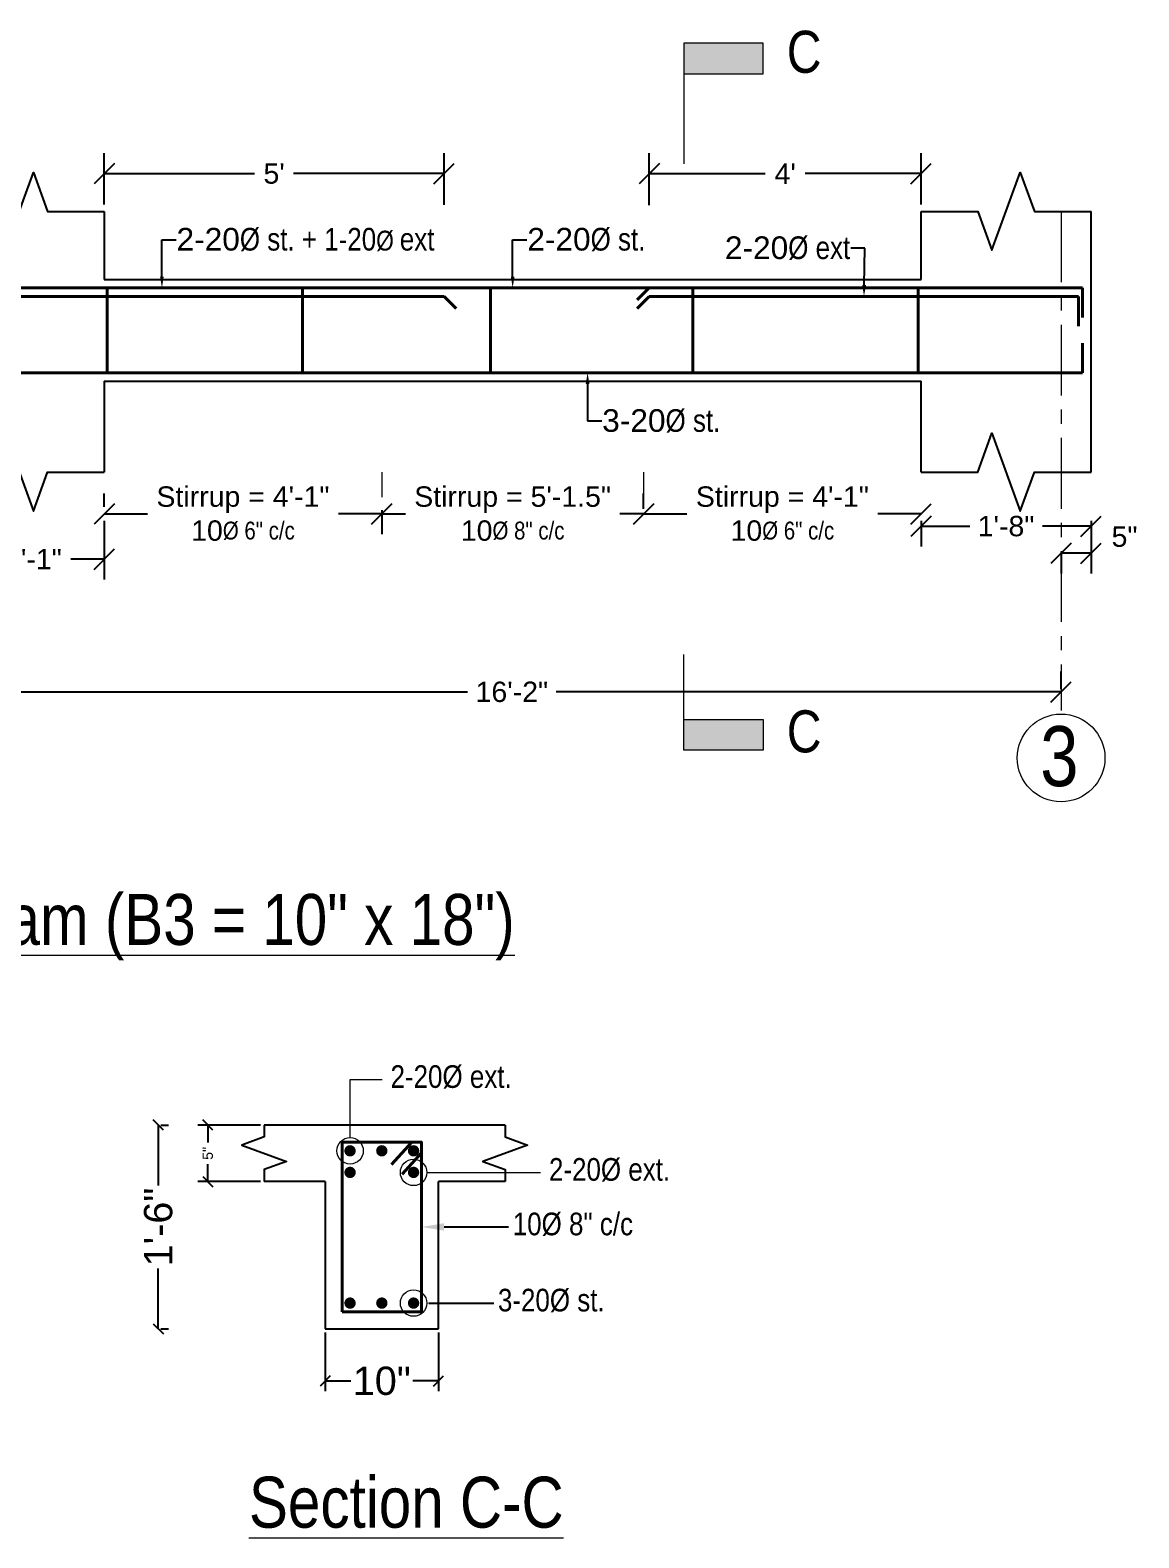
# Model space of a CAD drawing. Header units: inches. Extents: x 136 to 553, y 1402 to 1669.
# Drawn here: x 357.4 to 553.2, y 1402.3 to 1668.6 of the extents above; entities that cross this region are included whole.
import ezdxf
from ezdxf import colors
from ezdxf.entities.mleader import LeaderData, LeaderLine
from ezdxf.math import Vec2, Vec3

# ---------------------------------------------------------------- set-up
doc = ezdxf.new("R2010")
doc.units = ezdxf.units.IN
doc.header["$LTSCALE"] = 10
doc.header["$MEASUREMENT"] = 0
doc.linetypes.add('CENTER', pattern=[2, 1.25, -0.25, 0.25, -0.25])
for name, color, linetype, lineweight in [('Beam', 30, 'Continuous', 25), ('Center line', 101, 'CENTER', 13), ('Column', 191, 'Continuous', 25), ('Dimention', 4, 'Continuous', 13), ('Reinforcement', 1, 'Continuous', 40), ('Text', 5, 'Continuous', 13)]:
    doc.layers.add(name, color=color, linetype=linetype, lineweight=lineweight)
doc.styles.add('AR', font='ARIALN.TTF', dxfattribs={"height": 2})
doc.styles.get("Standard").update_dxf_attribs({"font": 'arial.ttf'})
doc.dimstyles.new('AR', dxfattribs={"dimscale": 20, "dimtxt": 0.18, "dimasz": 0.18, "dimexe": 0.18, "dimexo": 0.0625, "dimgap": 0.09, "dimtad": 0, "dimdec": 4, "dimzin": 0, "dimdsep": 46, "dimlunit": 4, "dimtxsty": 'Standard', "dimblk": 'OBLIQUE', "dimcen": 0.09, "dimadec": 0, "dimazin": 0, "dimtfac": 1, "dimtdec": 4, "dimtofl": 0, "dimtmove": 0, "dimatfit": 3, "dimfxl": 1, "dimtolj": 1, "dimtzin": 0, "dimarcsym": 0})
doc.dimstyles.new('AR 1', dxfattribs={"dimscale": 10, "dimtxt": 0.18, "dimasz": 0.18, "dimexe": 0.18, "dimexo": 0.0625, "dimgap": 0.09, "dimtad": 0, "dimdec": 4, "dimlfac": 0.5, "dimzin": 0, "dimdsep": 46, "dimlunit": 4, "dimtxsty": 'Standard', "dimblk": 'OBLIQUE', "dimcen": 0.09, "dimadec": 0, "dimazin": 0, "dimtfac": 1, "dimtdec": 4, "dimtofl": 0, "dimtmove": 0, "dimatfit": 3, "dimfxl": 1, "dimtolj": 1, "dimtzin": 0, "dimarcsym": 0})

# ---------------------------------------------------------------- blocks, each defined once
blk = doc.blocks.new('_Oblique')
at = {"color": 0, "linetype": 'ByBlock', "lineweight": -2}
blk.add_line((-0.5, -0.5), (0.5, 0.5), dxfattribs=at)
blk = doc.blocks.new('*D12')
at = {"layer": 'Defpoints', "color": 0, "transparency": 16777216}
for p in [(345.51, 1551.72), (539.48, 1551.72), (539.48, 1550.96)]:
    blk.add_point(p, dxfattribs=at)
at = {"layer": 'Dimention', "color": 0, "lineweight": -2, "transparency": 16777216}
for p, q in [((345.51, 1552.97), (345.51, 1555.32)), ((539.48, 1552.21), (539.48, 1555.32)), ((345.51, 1551.72), (434.68, 1551.72)), ((539.48, 1551.72), (450.31, 1551.72))]:
    blk.add_line(p, q, dxfattribs=at)
at = {"layer": 'Dimention', "color": 0, "lineweight": -2, "transparency": 16777216, "xscale": 3.6, "yscale": 3.6, "zscale": 3.6, "rotation": 180}
blk.add_blockref('_Oblique', (345.51, 1551.72), dxfattribs=at)
at = {"layer": 'Dimention', "color": 0, "lineweight": -2, "transparency": 16777216, "xscale": 3.6, "yscale": 3.6, "zscale": 3.6}
blk.add_blockref('_Oblique', (539.48, 1551.72), dxfattribs=at)
at = {"layer": 'Dimention', "color": 0, "transparency": 16777216, "insert": (442.49, 1551.72), "char_height": 3.6, "attachment_point": 5}
blk.add_mtext('\\A1;16\'-2"', dxfattribs=at)
blk = doc.blocks.new('*D19')
at = {"layer": 'Defpoints', "color": 0, "transparency": 16777216}
for p in [(370.51, 1583.16), (345.51, 1575.17), (370.51, 1575.17)]:
    blk.add_point(p, dxfattribs=at)
at = {"layer": 'Dimention', "color": 0, "lineweight": -2, "transparency": 16777216}
for p, q in [((370.51, 1581.91), (370.51, 1571.57)), ((345.51, 1576.42), (345.51, 1578.77)), ((345.51, 1575.17), (351.39, 1575.17)), ((370.51, 1575.17), (364.62, 1575.17))]:
    blk.add_line(p, q, dxfattribs=at)
at = {"layer": 'Dimention', "color": 0, "lineweight": -2, "transparency": 16777216, "xscale": 3.6, "yscale": 3.6, "zscale": 3.6, "rotation": 180}
blk.add_blockref('_Oblique', (345.51, 1575.17), dxfattribs=at)
at = {"layer": 'Dimention', "color": 0, "lineweight": -2, "transparency": 16777216, "xscale": 3.6, "yscale": 3.6, "zscale": 3.6}
blk.add_blockref('_Oblique', (370.51, 1575.17), dxfattribs=at)
at = {"layer": 'Dimention', "color": 0, "transparency": 16777216, "insert": (358.01, 1575.17), "char_height": 3.6, "attachment_point": 5}
blk.add_mtext('\\A1;2\'-1"', dxfattribs=at)
blk = doc.blocks.new('*D20')
at = {"layer": 'Defpoints', "color": 0, "transparency": 16777216}
for p in [(419.51, 1585.07), (370.51, 1583.16), (419.51, 1583.16)]:
    blk.add_point(p, dxfattribs=at)
at = {"layer": 'Dimention', "color": 0, "lineweight": -2, "transparency": 16777216}
for p, q in [((370.51, 1584.41), (370.51, 1586.76)), ((370.51, 1583.16), (378.16, 1583.16)), ((419.51, 1583.16), (411.86, 1583.16)), ((419.51, 1583.82), (419.51, 1579.56))]:
    blk.add_line(p, q, dxfattribs=at)
at = {"layer": 'Dimention', "color": 0, "lineweight": -2, "transparency": 16777216, "xscale": 3.6, "yscale": 3.6, "zscale": 3.6, "rotation": 180}
blk.add_blockref('_Oblique', (370.51, 1583.16), dxfattribs=at)
at = {"layer": 'Dimention', "color": 0, "lineweight": -2, "transparency": 16777216, "xscale": 3.6, "yscale": 3.6, "zscale": 3.6}
blk.add_blockref('_Oblique', (419.51, 1583.16), dxfattribs=at)
at = {"layer": 'Dimention', "color": 0, "transparency": 16777216, "insert": (395.01, 1583.16), "char_height": 3.6, "attachment_point": 5}
blk.add_mtext('\\A1;Stirrup = 4\'-1"\\P10{\\fArial Narrow|b0|i0|c0|p34;\\H0.875x;Ø 6" c/c}', dxfattribs=at)
blk = doc.blocks.new('*D21')
at = {"layer": 'Defpoints', "color": 0, "transparency": 16777216}
for p in [(419.51, 1585.07), (465.76, 1583.16), (465.76, 1582.78)]:
    blk.add_point(p, dxfattribs=at)
at = {"layer": 'Dimention', "color": 0, "lineweight": -2, "transparency": 16777216}
for p, q in [((465.76, 1584.03), (465.76, 1586.76)), ((419.51, 1583.82), (419.51, 1579.56)), ((419.51, 1583.16), (423.69, 1583.16)), ((465.76, 1583.16), (461.58, 1583.16))]:
    blk.add_line(p, q, dxfattribs=at)
at = {"layer": 'Dimention', "color": 0, "lineweight": -2, "transparency": 16777216, "xscale": 3.6, "yscale": 3.6, "zscale": 3.6, "rotation": 180}
blk.add_blockref('_Oblique', (419.51, 1583.16), dxfattribs=at)
at = {"layer": 'Dimention', "color": 0, "lineweight": -2, "transparency": 16777216, "xscale": 3.6, "yscale": 3.6, "zscale": 3.6}
blk.add_blockref('_Oblique', (465.76, 1583.16), dxfattribs=at)
at = {"layer": 'Dimention', "color": 0, "transparency": 16777216, "insert": (442.63, 1583.16), "char_height": 3.6, "attachment_point": 5}
blk.add_mtext('\\A1;Stirrup = 5\'-1.5"\\P10{\\fArial Narrow|b0|i0|c0|p34;\\H0.875x;Ø 8" c/c}', dxfattribs=at)
blk = doc.blocks.new('*D22')
at = {"layer": 'Defpoints', "color": 0, "transparency": 16777216}
for p in [(465.76, 1582.78), (514.76, 1583.16), (514.76, 1583.16)]:
    blk.add_point(p, dxfattribs=at)
at = {"layer": 'Dimention', "color": 0, "lineweight": -2, "transparency": 16777216}
for p, q in [((465.76, 1584.03), (465.76, 1586.76)), ((465.76, 1583.16), (473.41, 1583.16)), ((514.76, 1583.16), (507.11, 1583.16)), ((514.76, 1581.91), (514.76, 1579.56))]:
    blk.add_line(p, q, dxfattribs=at)
at = {"layer": 'Dimention', "color": 0, "lineweight": -2, "transparency": 16777216, "xscale": 3.6, "yscale": 3.6, "zscale": 3.6, "rotation": 180}
blk.add_blockref('_Oblique', (465.76, 1583.16), dxfattribs=at)
at = {"layer": 'Dimention', "color": 0, "lineweight": -2, "transparency": 16777216, "xscale": 3.6, "yscale": 3.6, "zscale": 3.6}
blk.add_blockref('_Oblique', (514.76, 1583.16), dxfattribs=at)
at = {"layer": 'Dimention', "color": 0, "transparency": 16777216, "insert": (490.26, 1583.16), "char_height": 3.6, "attachment_point": 5}
blk.add_mtext('\\A1;Stirrup = 4\'-1"\\P10{\\fArial Narrow|b0|i0|c0|p34;\\H0.875x;Ø 6" c/c}', dxfattribs=at)
blk = doc.blocks.new('*D23')
at = {"layer": 'Defpoints', "color": 0, "transparency": 16777216}
for p in [(514.76, 1580.99), (544.76, 1580.99), (544.76, 1580.99)]:
    blk.add_point(p, dxfattribs=at)
at = {"layer": 'Dimention', "color": 0, "lineweight": -2, "transparency": 16777216}
for p, q in [((514.76, 1580.99), (523.34, 1580.99)), ((514.76, 1579.74), (514.76, 1577.39)), ((544.76, 1580.99), (536.17, 1580.99)), ((544.76, 1579.74), (544.76, 1577.39))]:
    blk.add_line(p, q, dxfattribs=at)
at = {"layer": 'Dimention', "color": 0, "lineweight": -2, "transparency": 16777216, "xscale": 3.6, "yscale": 3.6, "zscale": 3.6, "rotation": 180}
blk.add_blockref('_Oblique', (514.76, 1580.99), dxfattribs=at)
at = {"layer": 'Dimention', "color": 0, "lineweight": -2, "transparency": 16777216, "xscale": 3.6, "yscale": 3.6, "zscale": 3.6}
blk.add_blockref('_Oblique', (544.76, 1580.99), dxfattribs=at)
at = {"layer": 'Dimention', "color": 0, "transparency": 16777216, "insert": (529.76, 1580.99), "char_height": 3.6, "attachment_point": 5}
blk.add_mtext('\\A1;1\'-8"', dxfattribs=at)
blk = doc.blocks.new('*D24')
at = {"layer": 'Defpoints', "color": 0, "transparency": 16777216}
for p in [(544.76, 1583.16), (539.48, 1577.72), (539.48, 1576.21)]:
    blk.add_point(p, dxfattribs=at)
at = {"layer": 'Dimention', "color": 0, "lineweight": -2, "transparency": 16777216}
for p, q in [((544.76, 1581.91), (544.76, 1572.61)), ((539.48, 1576.47), (539.48, 1572.61)), ((544.76, 1576.21), (539.48, 1576.21))]:
    blk.add_line(p, q, dxfattribs=at)
at = {"layer": 'Dimention', "color": 0, "lineweight": -2, "transparency": 16777216, "xscale": 3.6, "yscale": 3.6, "zscale": 3.6, "rotation": 180}
blk.add_blockref('_Oblique', (539.48, 1576.21), dxfattribs=at)
at = {"layer": 'Dimention', "color": 0, "lineweight": -2, "transparency": 16777216, "xscale": 3.6, "yscale": 3.6, "zscale": 3.6}
blk.add_blockref('_Oblique', (544.76, 1576.21), dxfattribs=at)
at = {"layer": 'Dimention', "color": 0, "transparency": 16777216, "insert": (550.68, 1579.13), "char_height": 3.6, "attachment_point": 5}
blk.add_mtext('\\A1;5"', dxfattribs=at)
blk = doc.blocks.new('*D29')
at = {"layer": 'Defpoints', "color": 0, "transparency": 16777216}
for p in [(430.51, 1643.25), (370.51, 1636.58), (430.51, 1636.5)]:
    blk.add_point(p, dxfattribs=at)
at = {"layer": 'Dimention', "color": 0, "lineweight": -2, "transparency": 16777216}
for p, q in [((370.51, 1637.83), (370.51, 1646.85)), ((430.51, 1637.75), (430.51, 1646.85)), ((370.51, 1643.25), (397.05, 1643.25)), ((430.51, 1643.25), (403.96, 1643.25))]:
    blk.add_line(p, q, dxfattribs=at)
at = {"layer": 'Dimention', "color": 0, "lineweight": -2, "transparency": 16777216, "xscale": 3.6, "yscale": 3.6, "zscale": 3.6, "rotation": 180}
blk.add_blockref('_Oblique', (370.51, 1643.25), dxfattribs=at)
at = {"layer": 'Dimention', "color": 0, "lineweight": -2, "transparency": 16777216, "xscale": 3.6, "yscale": 3.6, "zscale": 3.6}
blk.add_blockref('_Oblique', (430.51, 1643.25), dxfattribs=at)
at = {"layer": 'Dimention', "color": 0, "transparency": 16777216, "insert": (400.51, 1643.25), "char_height": 3.6, "attachment_point": 5}
blk.add_mtext("\\A1;5'", dxfattribs=at)
blk = doc.blocks.new('*D31')
at = {"layer": 'Defpoints', "color": 0, "transparency": 16777216}
for p in [(514.76, 1643.25), (466.76, 1636.44), (514.76, 1636.58)]:
    blk.add_point(p, dxfattribs=at)
at = {"layer": 'Dimention', "color": 0, "lineweight": -2, "transparency": 16777216}
for p, q in [((466.76, 1637.69), (466.76, 1646.85)), ((514.76, 1637.83), (514.76, 1646.85)), ((466.76, 1643.25), (487.23, 1643.25)), ((514.76, 1643.25), (494.29, 1643.25))]:
    blk.add_line(p, q, dxfattribs=at)
at = {"layer": 'Dimention', "color": 0, "lineweight": -2, "transparency": 16777216, "xscale": 3.6, "yscale": 3.6, "zscale": 3.6, "rotation": 180}
blk.add_blockref('_Oblique', (466.76, 1643.25), dxfattribs=at)
at = {"layer": 'Dimention', "color": 0, "lineweight": -2, "transparency": 16777216, "xscale": 3.6, "yscale": 3.6, "zscale": 3.6}
blk.add_blockref('_Oblique', (514.76, 1643.25), dxfattribs=at)
at = {"layer": 'Dimention', "color": 0, "transparency": 16777216, "insert": (490.76, 1643.25), "char_height": 3.6, "attachment_point": 5}
blk.add_mtext("\\A1;4'", dxfattribs=at)
blk = doc.blocks.new('*D36')
at = {"layer": 'Defpoints', "color": 0, "transparency": 16777216}
for p in [(398.76, 1475.24), (388.81, 1465.24), (398.76, 1465.24)]:
    blk.add_point(p, dxfattribs=at)
at = {"layer": 'Dimention', "color": 0, "lineweight": -2, "transparency": 16777216}
for p, q in [((398.13, 1475.24), (387.01, 1475.24)), ((388.81, 1475.24), (388.81, 1472.17)), ((388.81, 1465.24), (388.81, 1468.3)), ((398.13, 1465.24), (387.01, 1465.24))]:
    blk.add_line(p, q, dxfattribs=at)
at = {"layer": 'Dimention', "color": 0, "lineweight": -2, "transparency": 16777216, "xscale": 1.8, "yscale": 1.8, "zscale": 1.8}
for p, rotation in [((388.81, 1475.24), 90), ((388.81, 1465.24), 270)]:
    blk.add_blockref('_Oblique', p, dxfattribs=dict(at, rotation=rotation))
at = {"layer": 'Dimention', "color": 0, "transparency": 16777216, "insert": (388.81, 1470.24), "char_height": 1.8, "attachment_point": 5, "rotation": 90}
blk.add_mtext('\\A1;5"', dxfattribs=at)
blk = doc.blocks.new('*D35')
at = {"layer": 'Defpoints', "color": 0, "transparency": 16777216}
for p in [(379.9, 1475.23), (379.9, 1439.24), (380.06, 1439.24)]:
    blk.add_point(p, dxfattribs=at)
at = {"layer": 'Dimention', "color": 0, "lineweight": -2, "transparency": 16777216}
for p, q in [((380.06, 1475.23), (380.06, 1464.54)), ((380.53, 1475.23), (381.86, 1475.23)), ((380.06, 1439.24), (380.06, 1449.92)), ((380.53, 1439.24), (381.86, 1439.24))]:
    blk.add_line(p, q, dxfattribs=at)
at = {"layer": 'Dimention', "color": 0, "lineweight": -2, "transparency": 16777216, "xscale": 1.8, "yscale": 1.8, "zscale": 1.8}
for p, rotation in [((380.06, 1475.23), 90), ((380.06, 1439.24), 270)]:
    blk.add_blockref('_Oblique', p, dxfattribs=dict(at, rotation=rotation))
at = {"layer": 'Dimention', "color": 0, "transparency": 16777216, "insert": (380.06, 1457.23), "char_height": 5, "attachment_point": 5, "rotation": 90}
blk.add_mtext('\\A1;1\'-6"', dxfattribs=at)
blk = doc.blocks.new('*D37')
at = {"layer": 'Defpoints', "color": 0, "ltscale": 5, "transparency": 16777216}
for p in [(409.53, 1439.24), (429.53, 1439.24), (429.53, 1430.04)]:
    blk.add_point(p, dxfattribs=at)
at = {"layer": 'Dimention', "color": 0, "lineweight": -2, "ltscale": 5, "transparency": 16777216}
for p, q in [((409.53, 1438.61), (409.53, 1428.24)), ((429.53, 1438.61), (429.53, 1428.24)), ((409.53, 1430.04), (414.05, 1430.04)), ((429.53, 1430.04), (425.01, 1430.04))]:
    blk.add_line(p, q, dxfattribs=at)
at = {"layer": 'Dimention', "color": 0, "lineweight": -2, "ltscale": 5, "transparency": 16777216, "xscale": 1.8, "yscale": 1.8, "zscale": 1.8, "rotation": 180}
blk.add_blockref('_Oblique', (409.53, 1430.04), dxfattribs=at)
at = {"layer": 'Dimention', "color": 0, "lineweight": -2, "ltscale": 5, "transparency": 16777216, "xscale": 1.8, "yscale": 1.8, "zscale": 1.8}
blk.add_blockref('_Oblique', (429.53, 1430.04), dxfattribs=at)
at = {"layer": 'Dimention', "color": 0, "ltscale": 5, "transparency": 16777216, "insert": (419.53, 1430.04), "char_height": 5, "attachment_point": 5}
blk.add_mtext('\\A1;10"', dxfattribs=at)

msp = doc.modelspace()

# ---------------------------------------------------------------- hatches: boundary and pattern name
at = {"layer": 'Dimention'}
h = msp.add_hatch(color=256, dxfattribs=at)
h.dxf.hatch_style = 1
h.paths.add_polyline_path([(486.85875, 1660.87112), (486.85875, 1666.28213), (472.85202, 1666.28213), (472.85202, 1660.87112)])
h.paths.add_polyline_path([(472.85202, 1541.44491), (486.85875, 1541.44491), (486.85875, 1546.85592), (472.85202, 1546.85592)])

# ---------------------------------------------------------------- linework, layer by layer
at = {"layer": 'Beam'}
for p, q in [((370.50865, 1624.57974), (514.75865, 1624.57974)), ((370.50865, 1606.57974), (514.75865, 1606.57974)), ((441.30864, 1475.23933), (398.75675, 1475.23933)), ((409.52768, 1465.23933), (398.75675, 1465.23933)), ((409.52768, 1465.23933), (409.52768, 1439.23933)), ((429.52768, 1439.23933), (429.52768, 1465.23933)), ((441.30864, 1465.23933), (429.52768, 1465.23933)), ((409.52768, 1439.23933), (429.52768, 1439.23933))]:
    msp.add_line(p, q, dxfattribs=at)
at = {"layer": 'Beam', "linetype": 'Continuous'}
for points in [[(398.75675, 1475.23002), (398.75675, 1473.15145), (394.79674, 1471.71012), (402.71677, 1468.82746), (398.75675, 1467.38614), (398.75675, 1465.23933)], [(441.30864, 1475.23002), (441.30864, 1473.15145), (445.26866, 1471.71012), (437.34863, 1468.82746), (441.30864, 1467.38614), (441.30864, 1465.23933)]]:
    msp.add_lwpolyline(points, dxfattribs=at)
at = {"layer": 'Center line'}
for p, q in [((539.47753, 1636.57974), (539.47753, 1548.4278)), ((544.75865, 1636.57974), (544.75865, 1590.53835))]:
    msp.add_line(p, q, dxfattribs=at)
at = {"layer": 'Center line', "linetype": 'Continuous'}
msp.add_circle((539.47753, 1540.06268), 7.74467, dxfattribs=at)
at = {"layer": 'Column'}
for p, q in [((370.50865, 1636.57974), (370.50865, 1624.57974)), ((514.75865, 1624.57974), (514.75865, 1636.57974)), ((544.75865, 1590.53835), (544.75865, 1636.57974)), ((370.50865, 1606.57974), (370.50865, 1590.53835)), ((514.75865, 1590.53835), (514.75865, 1606.57974))]:
    msp.add_line(p, q, dxfattribs=at)
at = {"layer": 'Column', "linetype": 'Continuous'}
for points in [[(340.50865, 1636.57974), (350.50865, 1636.57974), (353.00865, 1629.71105), (358.00865, 1643.44844), (360.50865, 1636.57974), (370.50865, 1636.57974)], [(514.75865, 1636.57974), (524.75865, 1636.57974), (527.25865, 1629.71105), (532.25865, 1643.44844), (534.75865, 1636.57974), (544.75865, 1636.57974)], [(340.50865, 1590.53835), (350.50865, 1590.53835), (353.00865, 1597.40704), (358.00865, 1583.66965), (360.50865, 1590.53835), (370.50865, 1590.53835)], [(514.75865, 1590.53835), (524.75865, 1590.53835), (527.25865, 1597.40704), (532.25865, 1583.66965), (534.75865, 1590.53835), (544.75865, 1590.53835)]]:
    msp.add_lwpolyline(points, dxfattribs=at)
at = {"layer": 'Dimention'}
for p, q in [((472.85202, 1660.87112), (472.85202, 1660.87112)), ((472.85202, 1660.87112), (472.85202, 1644.95637)), ((419.50865, 1590.53835), (419.50865, 1586.09291)), ((465.75865, 1590.53835), (465.75865, 1586.09291)), ((472.85202, 1546.85592), (472.85202, 1558.31454)), ((413.92117, 1473.01707), (413.92117, 1483.26949)), ((413.92117, 1483.26949), (419.59715, 1483.26949)), ((427.46601, 1466.87302), (447.57414, 1466.87302))]:
    msp.add_line(p, q, dxfattribs=at)
for points in [[(472.85202, 1660.87112), (486.85875, 1660.87112), (486.85875, 1666.28213), (472.85202, 1666.28213)], [(472.85202, 1546.85592), (486.85875, 1546.85592), (486.85875, 1541.44491), (472.85202, 1541.44491)]]:
    msp.add_lwpolyline(points, close=True, dxfattribs=at)
for centre in [(413.92117, 1470.68525), (425.13419, 1466.87302), (425.13419, 1443.79342)]:
    msp.add_circle(centre, 2.33182, dxfattribs=at)
at = {"layer": 'Reinforcement'}
for p, q in [((150.00865, 1623.07974), (543.25865, 1623.07974)), ((280.50865, 1621.57974), (430.50865, 1621.57974)), ((371.00865, 1623.07974), (371.00865, 1608.07974)), ((405.52952, 1623.07974), (405.52952, 1608.07974)), ((430.50865, 1621.57974), (432.62997, 1619.45842)), ((438.69724, 1623.07974), (438.69724, 1608.07974)), ((466.75865, 1623.07974), (464.63733, 1620.95842)), ((466.75865, 1621.57974), (464.63733, 1619.45842)), ((466.75865, 1621.57974), (542.57592, 1621.57974)), ((474.46008, 1623.07974), (474.46008, 1608.07974)), ((514.25865, 1623.07974), (514.25865, 1608.07974)), ((542.57592, 1621.57974), (542.57592, 1616.32974)), ((543.25865, 1623.07974), (543.25865, 1617.82974)), ((543.25865, 1613.32974), (543.25865, 1608.07974)), ((150.00865, 1608.07974), (543.25865, 1608.07974)), ((424.82913, 1472.23933), (421.25288, 1468.25093)), ((426.52768, 1470.34503), (423.13597, 1466.56243))]:
    msp.add_line(p, q, dxfattribs=at)
msp.add_lwpolyline([(412.52768, 1442.23933), (426.52768, 1442.23933), (426.52768, 1472.23933), (412.52768, 1472.23933)], close=True, dxfattribs=at)
at = {"layer": 'Reinforcement', "const_width": 1}
for points in [[(413.42117, 1470.68525, 1), (414.42117, 1470.68525, 1)], [(420.02768, 1470.68525, -1), (419.02768, 1470.68525, -1)], [(425.63419, 1470.68525, -1), (424.63419, 1470.68525, -1)], [(413.42117, 1466.87302, 1), (414.42117, 1466.87302, 1)], [(425.63419, 1466.87302, -1), (424.63419, 1466.87302, -1)], [(413.42117, 1443.79342, -1), (414.42117, 1443.79342, -1)], [(420.02768, 1443.79342, 1), (419.02768, 1443.79342, 1)], [(425.63419, 1443.79342, 1), (424.63419, 1443.79342, 1)]]:
    msp.add_lwpolyline(points, format="xyb", close=True, dxfattribs=at)

# ---------------------------------------------------------------- texts
at = {"layer": 'Center line', "style": 'AR'}
msp.add_text('3', height=10.59561, dxfattribs=at).set_placement((535.79421, 1535.08437))
at = {"layer": 'Dimention', "style": 'AR'}
for s, height, p in [('C', 7.41693, (491.0387, 1661.06261)), ('C', 7.41693, (491.0387, 1541.05206)), ('2-20Ø ext. ', 4, (421.06831, 1481.79853)), ('2-20Ø ext.', 4, (449.04529, 1465.40205)), ('10Ø 8" c/c', 4, (442.64522, 1455.76836)), ('3-20Ø st.', 4, (440.02983, 1442.32245))]:
    msp.add_text(s, height=height, dxfattribs=at).set_placement(p)
at = {"layer": 'Text', "style": 'AR'}
for s, p in [('%%ULong Section of Beam (B3 = 10" x 18")', (266.31172, 1507.04665)), ('%%USection C-C', (396.06764, 1404.13793))]:
    msp.add_text(s, height=9, dxfattribs=at).set_placement(p)

# ---------------------------------------------------------------- dimensions: what is measured, and where the dimension line sits
at = {"layer": 'Dimention'}
for base, p1, p2, picture, middle in [((430.50865, 1643.25061), (370.50865, 1636.57974), (430.50865, 1636.49764), '*D29', (400.50865, 1643.25061)), ((514.75865, 1643.25061), (466.75865, 1636.43754), (514.75865, 1636.57974), '*D31', (490.75865, 1643.25061)), ((370.50865, 1575.16873), (345.50865, 1575.16873), (370.50865, 1583.16288), '*D19', (358.00865, 1575.16873))]:
    dim = msp.add_linear_dim(base=base, p1=p1, p2=p2, dimstyle='AR', override={"dimtmove": 1}, dxfattribs=at)
    dim.commit()
    dim.dimension.update_dxf_attribs({"geometry": picture, "text_midpoint": middle})
for base, p1, p2, text, picture, middle in [((419.50865, 1583.16288), (370.50865, 1583.16288), (419.50865, 1585.069), 'Stirrup = <>\\P10{\\fArial Narrow|b0|i0|c0|p34;\\H0.875x;Ø 6" c/c}', '*D20', (395.00865, 1583.16288)), ((465.75865, 1583.16288), (419.50865, 1585.069), (465.75865, 1582.77651), 'Stirrup = 5\'-1.5"\\P10{\\fArial Narrow|b0|i0|c0|p34;\\H0.875x;Ø 8" c/c}', '*D21', (442.63365, 1583.16288)), ((514.75865, 1583.16288), (465.75865, 1582.77651), (514.75865, 1583.16288), 'Stirrup = <>\\P10{\\fArial Narrow|b0|i0|c0|p34;\\H0.875x;Ø 6" c/c}', '*D22', (490.25865, 1583.16288)), ((544.75865, 1580.9906), (514.75865, 1580.9906), (544.75865, 1580.9906), '1\'-8"', '*D23', (529.75865, 1580.9906))]:
    dim = msp.add_linear_dim(base=base, p1=p1, p2=p2, text=text, dimstyle='AR', override={"dimtmove": 1}, dxfattribs=at)
    dim.commit()
    dim.dimension.update_dxf_attribs({"geometry": picture, "text_midpoint": middle})
dim = msp.add_linear_dim(base=(539.47753, 1576.20597), p1=(544.75865, 1583.16288), p2=(539.47753, 1577.7202), text='5"', dimstyle='AR', override={"dimtmove": 1}, dxfattribs=at)
dim.commit()
dim.dimension.update_dxf_attribs({"geometry": '*D24', "text_midpoint": (550.67951, 1579.13262), "dimtype": 160})
dim = msp.add_linear_dim(base=(539.47753, 1551.71757), p1=(345.50865, 1551.71757), p2=(539.47753, 1550.96044), dimstyle='AR', dxfattribs=at)
dim.commit()
dim.dimension.update_dxf_attribs({"geometry": '*D12', "text_midpoint": (442.49309, 1551.71757)})
dim = msp.add_linear_dim(base=(380.06445, 1439.23933), p1=(379.90222, 1475.23002), p2=(379.90222, 1439.23933), angle=90, dimstyle='AR 1', override={"dimtxt": 0.5}, dxfattribs=at)
dim.commit()
dim.dimension.update_dxf_attribs({"geometry": '*D35', "text_midpoint": (380.06445, 1457.23468)})
dim = msp.add_linear_dim(base=(388.80919, 1465.23933), p1=(398.75675, 1475.23933), p2=(398.75675, 1465.23933), angle=90, dimstyle='AR 1', dxfattribs=at)
dim.commit()
dim.dimension.update_dxf_attribs({"geometry": '*D36', "text_midpoint": (388.80919, 1470.23933)})
at = {"layer": 'Dimention', "ltscale": 5}
dim = msp.add_linear_dim(base=(429.52768, 1430.04092), p1=(409.52768, 1439.23933), p2=(429.52768, 1439.23933), dimstyle='AR 1', override={"dimtxt": 0.5}, dxfattribs=at)
dim.commit()
dim.dimension.update_dxf_attribs({"geometry": '*D37', "text_midpoint": (419.52768, 1430.04092)})

# ---------------------------------------------------------------- leaders
at = {"layer": 'Dimention'}
ml = msp.add_multileader_mtext('Standard', dxfattribs=at)
ml.set_content('2-20{\\fArial Narrow|b0|i0|c0|p34;Ø st. + 1-20\\H0.875x;Ø\\fMS Shell Dlg 2|b0|i0|c0|p0;\\H0.80952x; \\fArial Narrow|b0|i0|c0|p34;\\H1.41177x;ext}', color=256)
ml.set_leader_properties()
ml.build(insert=Vec2(0, 0))
ml.multileader.update_dxf_attribs({"dogleg_length": 0.36, "arrow_head_size": 2})
ctx = ml.context
ctx.base_point, ctx.arrow_head_size, ctx.landing_gap_size, ctx.plane_origin = Vec3(383.18468, 1631.58811), 2, 0.09, Vec3(380.6939, 1624.57974)
notes = []
notes.append((ctx, [(0, (1, 1, 0), (380.6939, 1631.58811), (1, 0), 2.49078, [(0, [(380.6939, 1623.07974)], 0, [])])]))
ctx.mtext.insert, ctx.mtext.width, ctx.mtext.flow_direction = Vec3(383.27468, 1633.66861), 50.3023196, 5
ml = msp.add_multileader_mtext('Standard', dxfattribs=at)
ml.set_content('2-20{\\fArial Narrow|b0|i0|c0|p34;Ø st.}', color=256)
ml.set_leader_properties()
ml.build(insert=Vec2(0, 0))
ml.multileader.update_dxf_attribs({"dogleg_length": 0.36, "arrow_head_size": 2})
ctx = ml.context
ctx.base_point, ctx.arrow_head_size, ctx.landing_gap_size, ctx.plane_origin = Vec3(445.12442, 1631.58811), 2, 0.09, Vec3(442.63365, 1624.57974)
notes.append((ctx, [(0, (1, 1, 0), (442.63365, 1631.58811), (1, 0), 2.49078, [(0, [(442.63365, 1623.07974)], 0, [])])]))
ctx.mtext.insert, ctx.mtext.width, ctx.mtext.flow_direction = Vec3(445.21442, 1633.66861), 29.5649212, 5
ml = msp.add_multileader_mtext('Standard', dxfattribs=at)
ml.set_content('2-20{\\fArial Narrow|b0|i0|c0|p34;Ø ext}', color=256)
ml.set_leader_properties()
ml.build(insert=Vec2(0, 0))
ml.multileader.update_dxf_attribs({"dogleg_length": 0.36, "arrow_head_size": 2})
ctx = ml.context
ctx.base_point, ctx.arrow_head_size, ctx.landing_gap_size, ctx.plane_origin = Vec3(480.20702, 1630.08811), 2, 0.09, Vec3(504.82596, 1623.07974)
ctx.text_align_type = 2
notes.append((ctx, [(0, (1, 1, 0), (504.82596, 1630.08811), (-1, 0), 2.49078, [(0, [(504.66728, 1621.57974)], 0, [])])]))
ctx.mtext.insert, ctx.mtext.width, ctx.mtext.alignment, ctx.mtext.flow_direction = Vec3(502.24518, 1632.16861), 29.5649212, 3, 5
ml = msp.add_multileader_mtext('Standard', dxfattribs=at)
ml.set_content('3-20{\\fArial Narrow|b0|i0|c0|p34;Ø st. }', color=256)
ml.set_leader_properties()
ml.build(insert=Vec2(0, 0))
ml.multileader.update_dxf_attribs({"dogleg_length": 0.36, "arrow_head_size": 2})
ctx = ml.context
ctx.base_point, ctx.arrow_head_size, ctx.landing_gap_size, ctx.plane_origin = Vec3(458.3527, 1599.57137), 2, 0.09, Vec3(455.86192, 1606.57974)
notes.append((ctx, [(0, (1, 1, 0), (455.86192, 1599.57137), (1, 0), 2.49078, [(0, [(455.86192, 1608.07974)], 0, [])])]))
ctx.mtext.insert, ctx.mtext.width, ctx.mtext.flow_direction = Vec3(458.4427, 1601.65186), 29.5649212, 5
ml = msp.add_multileader_mtext('Standard', dxfattribs=at)
ml.set_content('', color=256)
ml.set_leader_properties()
ml.build(insert=Vec2(0, 0))
ml.multileader.update_dxf_attribs({"dogleg_length": 0.36})
ctx = ml.context
ctx.base_point, ctx.char_height, ctx.landing_gap_size, ctx.plane_origin = Vec3(441.89406, 1457.23933), 0.36, 0.18, Vec3(426.52768, 1457.23933)
notes.append((ctx, [(0, (1, 1, 0), (441.17406, 1457.23933), (1, 0), 0.72, [(0, [(426.52768, 1457.23933)], 0, [])])]))
ctx.mtext.insert, ctx.mtext.flow_direction = Vec3(442.07406, 1457.41933), 5
ml = msp.add_multileader_mtext('Standard', dxfattribs=at)
ml.set_content(' ', color=256)
ml.set_leader_properties()
ml.build(insert=Vec2(0, 0))
ml.multileader.update_dxf_attribs({"dogleg_length": 0.36, "arrow_head_size": 0.36})
ctx = ml.context
ctx.base_point, ctx.char_height, ctx.arrow_head_size, ctx.landing_gap_size, ctx.plane_origin = Vec3(439.27867, 1443.79342), 0.36, 0.36, 0.18, Vec3(427.46601, 1443.79342)
notes.append((ctx, [(0, (1, 1, 0), (438.55867, 1443.79342), (1, 0), 0.72, [(0, [(427.46601, 1443.79342)], 0, [])])]))
ctx.mtext.insert, ctx.mtext.flow_direction = Vec3(439.45867, 1443.97342), 5
for ctx, leaders in notes:
    for number, flags, end, landing, length, lines in leaders:
        leader = LeaderData()
        leader.index, (leader.has_last_leader_line, leader.has_dogleg_vector, leader.attachment_direction) = number, flags
        leader.last_leader_point, leader.dogleg_vector, leader.dogleg_length = Vec3(end), Vec3(landing), length
        for number, points, colour, breaks in lines:
            line = LeaderLine()
            line.index, line.vertices, line.color, line.breaks = number, Vec3.list(points), colors.encode_raw_color(colour), breaks
            leader.lines.append(line)
        ctx.leaders.append(leader)

doc.saveas('drawing.dxf')
